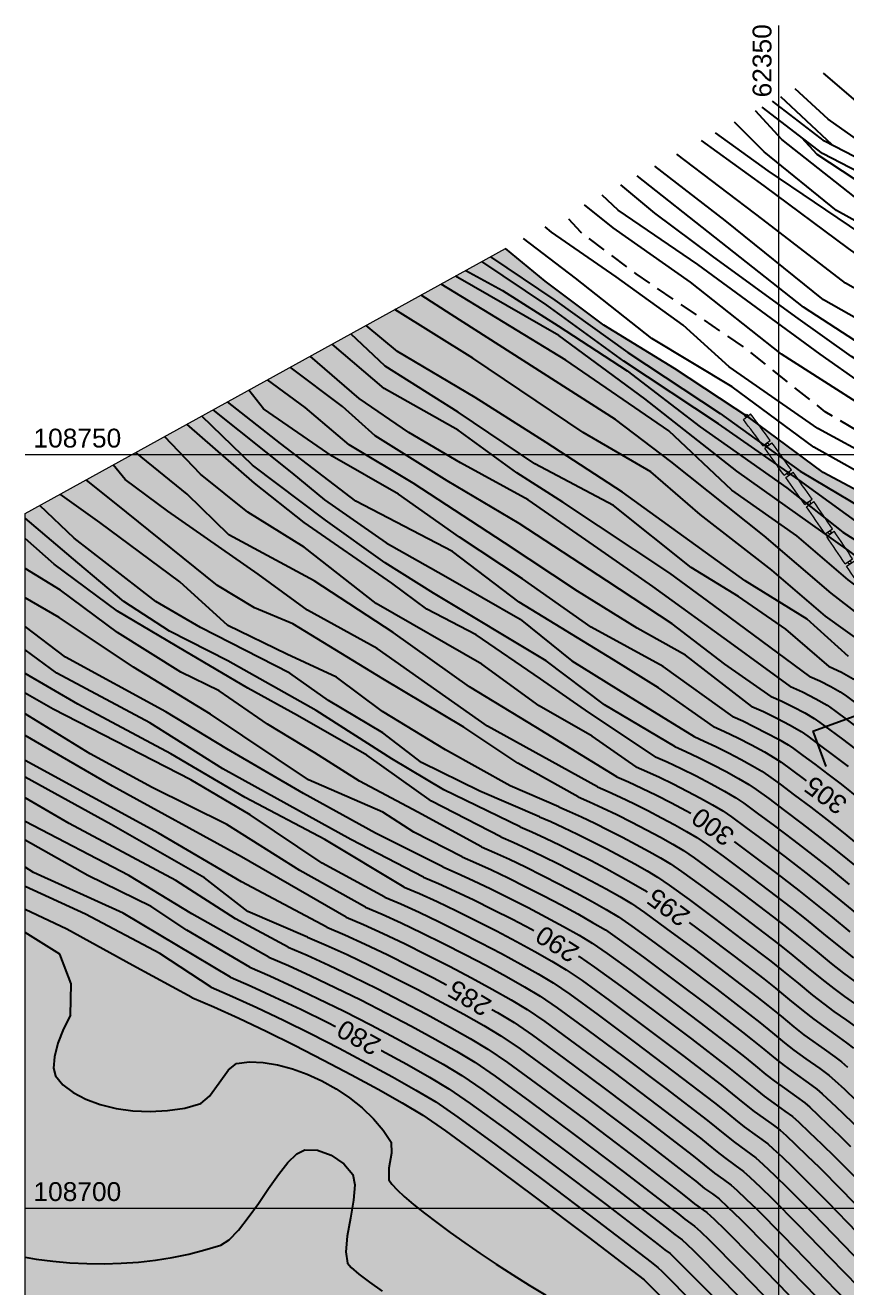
# Model space of a CAD drawing. Extents: x 61466 to 63015, y 108404 to 110397.
# Drawn here: x 62727.7 to 62782.2, y 108694.7 to 108778.5 of the extents above; entities that cross this region are included whole.
import ezdxf
from ezdxf.enums import TextEntityAlignment as Align

# ---------------------------------------------------------------- set-up
doc = ezdxf.new("R2010")
doc.units = 0
doc.header["$LTSCALE"] = 1.000015
doc.header["$MEASUREMENT"] = 0
doc.linetypes.add('TRATTEGGIATA2', pattern=[0.375, 0.25, -0.125])
for name, color, linetype in [('colore lago', 131, 'Continuous'), ('coordinate', 2, 'Continuous'), ('curve livello 1m', 2, 'Continuous'), ('curve livello 5m', 7, 'Continuous'), ('LIN025CO', 7, 'Continuous'), ('LIN07CO', 4, 'Continuous'), ('LINCOLO-ROSSO-025', 10, 'Continuous'), ('Strade', 7, 'Continuous'), ('TEXT050', 3, 'Continuous'), ('TRATTCOLO-32', 255, 'Continuous')]:
    doc.layers.add(name, color=color, linetype=linetype)
doc.layers.add('Colori bordi', color=5, linetype='Continuous', plot=False)
doc.layers.add('no_plot', color=5, linetype='Continuous', plot=False)
doc.styles.add('ARIAL', font='arial.ttf')

# ---------------------------------------------------------------- blocks, each defined once
blk = doc.blocks.new('SEZ1')
at = {"layer": 'LIN07CO'}
for q in [(-0.5, 1.5), (0, 0)]:
    blk.add_line((0, 1.5), q, dxfattribs=at)
at = {"layer": 'TEXT050', "style": 'ARIAL'}
blk.add_attdef('NOME_SEZIONE', text='', height=0.4, dxfattribs=at).set_placement((-0.25, 1.167), align=Align.MIDDLE)
blk = doc.blocks.new('barrageflott')
at = {"layer": 'TRATTCOLO-32'}
h = blk.add_hatch(color=256, dxfattribs=at)
h.paths.add_polyline_path([(-40.677, 110.423), (-41.157, 110.064, -0.002639), (-39.854, 108.3), (-39.369, 108.655, 0.002639)])
h.paths.add_polyline_path([(-39.257, 108.501), (-39.742, 108.147, -0.002639), (-38.458, 106.369), (-37.97, 106.717, 0.002639)])
h.paths.add_polyline_path([(-37.86, 106.563), (-38.348, 106.214, -0.002639), (-37.085, 104.422), (-36.593, 104.764, 0.002639)])
h.paths.add_polyline_path([(-36.484, 104.608), (-36.977, 104.266, -0.002639), (-35.735, 102.459), (-35.238, 102.796, 0.002639)])
h.paths.add_polyline_path([(-35.131, 102.639), (-35.628, 102.302, -0.002639), (-34.406, 100.48), (-33.906, 100.812, 0.002639)])
h.paths.add_polyline_path([(-33.801, 100.653), (-34.302, 100.322, -0.002639), (-33.101, 98.487), (-32.597, 98.813, 0.002639)])
h.paths.add_polyline_path([(-32.494, 98.653), (-32.998, 98.328, -0.002639), (-31.819, 96.479), (-31.311, 96.799, 0.002639)])
h.paths.add_polyline_path([(-31.21, 96.638), (-31.718, 96.318, -0.002639), (-30.56, 94.456), (-30.048, 94.77, 0.002639)])
h.paths.add_polyline_path([(-29.949, 94.608), (-30.46, 94.294, -0.002639), (-29.324, 92.419), (-28.809, 92.727, 0.002639)])
h.paths.add_polyline_path([(-28.711, 92.564), (-29.226, 92.256, -0.002639), (-28.111, 90.367), (-27.593, 90.67, 0.002639)])
h.paths.add_polyline_path([(-27.497, 90.505), (-28.016, 90.203, -0.002639), (-26.922, 88.302), (-26.401, 88.599, 0.002639)])
h.paths.add_polyline_path([(-26.307, 88.433), (-26.829, 88.137, -0.002639), (-25.757, 86.224), (-25.232, 86.514, 0.002639)])
h.paths.add_polyline_path([(-25.14, 86.348), (-25.665, 86.058, -0.002639), (-24.616, 84.132), (-24.088, 84.416, 0.002639)])
h.paths.add_polyline_path([(-23.998, 84.249), (-24.526, 83.965, -0.002639), (-23.499, 82.027), (-22.967, 82.306, 0.002639)])
h.paths.add_polyline_path([(-22.879, 82.137), (-23.411, 81.859, -0.002639), (-22.406, 79.91), (-21.871, 80.182, 0.002639)])
h.paths.add_polyline_path([(-21.785, 80.013), (-22.32, 79.741, -0.002639), (-21.337, 77.78), (-20.799, 78.046, 0.002639)])
h.paths.add_polyline_path([(-20.715, 77.876), (-21.253, 77.61, -0.002639), (-20.293, 75.639), (-19.752, 75.898, 0.002639)])
h.paths.add_polyline_path([(-19.67, 75.727), (-20.211, 75.468, -0.002639), (-19.274, 73.485), (-18.73, 73.738, 0.002639)])
h.paths.add_polyline_path([(-16.684, 69.21), (-17.233, 68.969, -0.002639), (-16.365, 66.956), (-15.812, 67.19, 0.002639)])
h.paths.add_polyline_path([(-17.654, 71.394), (-18.201, 71.147, -0.002639), (-17.309, 69.143), (-16.76, 69.384, 0.002639)])
h.paths.add_polyline_path([(-18.65, 73.566), (-19.194, 73.313, -0.002639), (-18.279, 71.32), (-17.732, 71.567, 0.002639)])
h = blk.add_hatch(color=256, dxfattribs=at)
h.paths.add_polyline_path([(-4.689, 33.162, 0.002639), (-5.201, 35.3), (-5.784, 35.158, -0.002639), (-5.273, 33.025)])
h.paths.add_polyline_path([(-5.247, 35.485, 0.002639), (-5.784, 37.618), (-6.365, 37.468, -0.002639), (-5.829, 35.342)])
h.paths.add_polyline_path([(-5.831, 37.802, 0.002639), (-6.393, 39.929), (-6.972, 39.773, -0.002639), (-6.412, 37.652)])
h.paths.add_polyline_path([(-6.442, 40.112, 0.002639), (-7.028, 42.232), (-7.606, 42.07, -0.002639), (-7.022, 39.956)])
h.paths.add_polyline_path([(-7.08, 42.415, 0.002639), (-7.69, 44.529), (-8.266, 44.359, -0.002639), (-7.657, 42.252)])
h.paths.add_polyline_path([(-7.744, 44.711, 0.002639), (-8.378, 46.817), (-8.952, 46.641, -0.002639), (-8.319, 44.541)])
h.paths.add_polyline_path([(-8.434, 46.999, 0.002639), (-9.092, 49.097), (-9.664, 48.915, -0.002639), (-9.007, 46.822)])
h.paths.add_polyline_path([(-9.15, 49.279, 0.002639), (-9.833, 51.37), (-10.402, 51.18, -0.002639), (-9.722, 49.095)])
h.paths.add_polyline_path([(-9.893, 51.55, 0.002639), (-10.599, 53.633), (-11.166, 53.437, -0.002639), (-10.462, 51.36)])
h.paths.add_polyline_path([(-10.661, 53.813, 0.002639), (-11.392, 55.887), (-11.956, 55.685, -0.002639), (-11.228, 53.616)])
h.paths.add_polyline_path([(-11.456, 56.066, 0.002639), (-12.21, 58.133), (-12.772, 57.924, -0.002639), (-12.02, 55.864)])
h.paths.add_polyline_path([(-12.276, 58.311, 0.002639), (-13.053, 60.368), (-13.614, 60.153, -0.002639), (-12.838, 58.102)])
h.paths.add_polyline_path([(-13.122, 60.546, 0.002639), (-13.923, 62.594), (-14.481, 62.373, -0.002639), (-13.682, 60.33)])
h.paths.add_polyline_path([(-13.993, 62.771, 0.002639), (-14.818, 64.81), (-15.373, 64.582, -0.002639), (-14.551, 62.549)])
h.paths.add_polyline_path([(-14.89, 64.986, 0.002639), (-15.738, 67.015), (-16.29, 66.781, -0.002639), (-15.445, 64.758)])
h = blk.add_hatch(color=256, dxfattribs=at)
h.paths.add_polyline_path([(-1.192, 14.374, 0.002639), (-1.506, 16.55), (-2.1, 16.462, -0.002639), (-1.786, 14.291)])
h.paths.add_polyline_path([(-1.534, 16.739, 0.002639), (-1.874, 18.912), (-2.466, 18.816, -0.002639), (-2.128, 16.649)])
h.paths.add_polyline_path([(-1.904, 19.099, 0.002639), (-2.268, 21.269), (-2.86, 21.166, -0.002639), (-2.496, 19.003)])
h.paths.add_polyline_path([(-2.301, 21.456, 0.002639), (-2.69, 23.621), (-3.28, 23.511, -0.002639), (-2.892, 21.353)])
h.paths.add_polyline_path([(-2.725, 23.808, 0.002639), (-3.139, 25.968), (-3.727, 25.852, -0.002639), (-3.315, 23.698)])
h.paths.add_polyline_path([(-3.176, 26.154, 0.002639), (-3.614, 28.31), (-4.202, 28.187, -0.002639), (-3.764, 26.038)])
h.paths.add_polyline_path([(-3.653, 28.496, 0.002639), (-4.117, 30.646), (-4.702, 30.516, -0.002639), (-4.24, 28.373)])
h.paths.add_polyline_path([(-4.158, 30.832, 0.002639), (-4.646, 32.976), (-5.23, 32.84, -0.002639), (-4.743, 30.702)])
h = blk.add_hatch(color=256, dxfattribs=at)
h.paths.add_polyline_path([(0.293, 0.116, 0.002639), (0.129, 2.309), (-0.469, 2.261, -0.002639), (-0.306, 0.074)])
h.paths.add_polyline_path([(0.114, 2.498, 0.002639), (-0.076, 4.69), (-0.673, 4.635, -0.002639), (-0.485, 2.45)])
h.paths.add_polyline_path([(-0.093, 4.879, 0.002639), (-0.307, 7.068), (-0.904, 7.007, -0.002639), (-0.69, 4.824)])
h.paths.add_polyline_path([(-0.327, 7.257, 0.002639), (-0.566, 9.444), (-1.162, 9.375, -0.002639), (-0.924, 7.195)])
h.paths.add_polyline_path([(-0.588, 9.633, 0.002639), (-0.852, 11.816), (-1.448, 11.741, -0.002639), (-1.184, 9.564)])
h.paths.add_polyline_path([(-0.876, 12.005, 0.002639), (-1.166, 14.185), (-1.76, 14.103, -0.002639), (-1.471, 11.929)])
at = {"layer": 'LINCOLO-ROSSO-025', "lineweight": 0}
for p, q in [((-41.157, 110.064), (-40.677, 110.423)), ((-39.854, 108.3), (-39.369, 108.655)), ((-39.742, 108.147), (-39.257, 108.501)), ((-38.458, 106.369), (-37.97, 106.717)), ((-38.348, 106.214), (-37.86, 106.563)), ((-37.085, 104.422), (-36.593, 104.764)), ((-36.977, 104.266), (-36.484, 104.608)), ((-35.735, 102.459), (-35.238, 102.796)), ((-35.628, 102.302), (-35.131, 102.639)), ((-34.406, 100.48), (-33.906, 100.812)), ((-34.302, 100.322), (-33.801, 100.653)), ((-33.101, 98.487), (-32.597, 98.813)), ((-32.998, 98.328), (-32.494, 98.653)), ((-31.819, 96.479), (-31.311, 96.799)), ((-31.718, 96.318), (-31.21, 96.638)), ((-30.56, 94.456), (-30.048, 94.77)), ((-30.46, 94.294), (-29.949, 94.608)), ((-29.324, 92.419), (-28.809, 92.727)), ((-29.226, 92.256), (-28.711, 92.564)), ((-28.111, 90.367), (-27.593, 90.67)), ((-28.016, 90.203), (-27.497, 90.505)), ((-26.922, 88.302), (-26.401, 88.599)), ((-26.829, 88.137), (-26.307, 88.433)), ((-25.757, 86.224), (-25.232, 86.514)), ((-25.665, 86.058), (-25.14, 86.348)), ((-24.616, 84.132), (-24.088, 84.416)), ((-24.526, 83.965), (-23.998, 84.249)), ((-23.499, 82.027), (-22.967, 82.306)), ((-23.411, 81.859), (-22.879, 82.137)), ((-22.406, 79.91), (-21.871, 80.182)), ((-22.32, 79.741), (-21.785, 80.013)), ((-21.337, 77.78), (-20.799, 78.046)), ((-21.253, 77.61), (-20.715, 77.876)), ((-20.293, 75.639), (-19.752, 75.898)), ((-20.211, 75.468), (-19.67, 75.727)), ((-19.274, 73.485), (-18.73, 73.738)), ((-19.194, 73.313), (-18.65, 73.566)), ((-18.279, 71.32), (-17.732, 71.567)), ((-18.201, 71.147), (-17.654, 71.394)), ((-17.309, 69.143), (-16.76, 69.384)), ((-17.233, 68.969), (-16.684, 69.21)), ((-16.365, 66.956), (-15.812, 67.19)), ((-16.29, 66.781), (-15.738, 67.015)), ((-15.445, 64.758), (-14.89, 64.986)), ((-15.373, 64.582), (-14.818, 64.81)), ((-14.551, 62.549), (-13.993, 62.771)), ((-14.481, 62.373), (-13.923, 62.594)), ((-13.682, 60.33), (-13.122, 60.546)), ((-13.614, 60.153), (-13.053, 60.368)), ((-12.838, 58.102), (-12.276, 58.311)), ((-12.772, 57.924), (-12.21, 58.133)), ((-12.02, 55.864), (-11.456, 56.066)), ((-11.956, 55.685), (-11.392, 55.887)), ((-11.228, 53.616), (-10.661, 53.813)), ((-11.166, 53.437), (-10.599, 53.633)), ((-10.462, 51.36), (-9.893, 51.55)), ((-10.402, 51.18), (-9.833, 51.37)), ((-9.722, 49.095), (-9.15, 49.279)), ((-9.664, 48.915), (-9.092, 49.097)), ((-9.007, 46.822), (-8.434, 46.999)), ((-8.952, 46.641), (-8.378, 46.817)), ((-8.319, 44.541), (-7.744, 44.711)), ((-8.266, 44.359), (-7.69, 44.529)), ((-7.657, 42.252), (-7.08, 42.415)), ((-7.606, 42.07), (-7.028, 42.232)), ((-7.022, 39.956), (-6.442, 40.112)), ((-6.972, 39.773), (-6.393, 39.929)), ((-6.412, 37.652), (-5.831, 37.802)), ((-6.365, 37.468), (-5.784, 37.618)), ((-5.829, 35.342), (-5.247, 35.485)), ((-5.784, 35.158), (-5.201, 35.3)), ((-5.273, 33.025), (-4.689, 33.162)), ((-5.23, 32.84), (-4.646, 32.976)), ((-4.743, 30.702), (-4.158, 30.832)), ((-4.702, 30.516), (-4.117, 30.646)), ((-4.24, 28.373), (-3.653, 28.496)), ((-4.202, 28.187), (-3.614, 28.31)), ((-3.764, 26.038), (-3.176, 26.154)), ((-3.727, 25.852), (-3.139, 25.968)), ((-3.315, 23.698), (-2.725, 23.808)), ((-3.28, 23.511), (-2.69, 23.621)), ((-2.892, 21.353), (-2.301, 21.456)), ((-2.86, 21.166), (-2.268, 21.269)), ((-2.496, 19.003), (-1.904, 19.099)), ((-2.466, 18.816), (-1.874, 18.912)), ((-2.128, 16.649), (-1.534, 16.739)), ((-2.1, 16.462), (-1.506, 16.55)), ((-1.786, 14.291), (-1.192, 14.374)), ((-1.76, 14.103), (-1.166, 14.185)), ((-1.471, 11.929), (-0.876, 12.005)), ((-1.448, 11.741), (-0.852, 11.816)), ((-1.184, 9.564), (-0.588, 9.633)), ((-1.162, 9.375), (-0.566, 9.444)), ((-0.924, 7.195), (-0.327, 7.257)), ((-0.904, 7.007), (-0.307, 7.068)), ((-0.69, 4.824), (-0.093, 4.879)), ((-0.673, 4.635), (-0.076, 4.69)), ((-0.485, 2.45), (0.114, 2.498)), ((-0.469, 2.261), (0.129, 2.309)), ((-0.306, 0.074), (0.293, 0.116))]:
    blk.add_line(p, q, dxfattribs=at)
for centre in [(-40.974, 110.32), (-39.555, 108.401), (-38.159, 106.466), (-36.785, 104.515), (-35.433, 102.549), (-34.104, 100.567), (-32.798, 98.57), (-31.514, 96.558), (-30.254, 94.532), (-29.018, 92.491), (-27.804, 90.436), (-26.615, 88.368), (-25.449, 86.286), (-24.307, 84.191), (-23.189, 82.082), (-22.095, 79.962), (-21.026, 77.828), (-19.982, 75.683), (-18.962, 73.526), (-17.967, 71.357), (-16.996, 69.177), (-16.051, 66.986), (-15.131, 64.784), (-14.237, 62.572), (-13.368, 60.349), (-12.524, 58.117), (-11.706, 55.876), (-10.914, 53.625), (-10.147, 51.365), (-9.407, 49.097), (-8.693, 46.82), (-8.005, 44.535), (-7.343, 42.242), (-6.707, 39.942), (-6.098, 37.635), (-5.515, 35.321), (-4.959, 33.001), (-4.43, 30.674), (-3.927, 28.341), (-3.451, 26.003), (-3.002, 23.659), (-2.58, 21.311), (-2.185, 18.958), (-1.817, 16.6), (-1.476, 14.238), (-1.162, 11.873), (-0.875, 9.504), (-0.615, 7.132), (-0.383, 4.757), (-0.178, 2.38), (0, 0)]:
    blk.add_circle(centre, 0.095, dxfattribs=at)
for radius, start, end in [(207.744, 36.17394, 36.77881), (208.344, 36.17394, 36.77881), (207.744, 35.51677, 36.12164), (208.344, 35.51677, 36.12164), (208.344, 34.85959, 35.46446), (207.744, 34.85959, 35.46446), (207.744, 34.20242, 34.80729), (208.344, 34.20242, 34.80729), (207.744, 33.54525, 34.15012), (208.344, 33.54525, 34.15012), (208.344, 32.88807, 33.49294), (207.744, 32.88807, 33.49294), (207.744, 32.2309, 32.83577), (208.344, 32.2309, 32.83577), (208.344, 31.57373, 32.1786), (207.744, 31.57373, 32.1786), (207.744, 30.91655, 31.52142), (208.344, 30.91655, 31.52142), (207.744, 30.25938, 30.86425), (208.344, 30.25938, 30.86425), (208.344, 29.60221, 30.20708), (207.744, 29.60221, 30.20708), (207.744, 28.94503, 29.54991), (208.344, 28.94503, 29.54991), (208.344, 28.28786, 28.89273), (207.744, 28.28786, 28.89273), (207.744, 27.63069, 28.23556), (208.344, 27.63069, 28.23556), (208.344, 26.97352, 27.57839), (207.744, 26.97352, 27.57839), (207.744, 26.31634, 26.92121), (208.344, 26.31634, 26.92121), (207.744, 25.65917, 26.26404), (208.344, 25.65917, 26.26404), (207.744, 25.002, 25.60687), (208.344, 25.002, 25.60687), (207.744, 24.34482, 24.94969), (208.344, 24.34482, 24.94969), (208.344, 23.68765, 24.29252), (207.744, 23.68765, 24.29252), (207.744, 23.03048, 23.63535), (208.344, 23.03048, 23.63535), (207.744, 22.3733, 22.97817), (208.344, 22.3733, 22.97817), (207.744, 21.71613, 22.321), (208.344, 21.71613, 22.321), (207.744, 21.05896, 21.66383), (208.344, 21.05896, 21.66383), (208.344, 20.40178, 21.00665), (207.744, 20.40178, 21.00665), (207.744, 19.74461, 20.34948), (208.344, 19.74461, 20.34948), (207.744, 19.08744, 19.69231), (208.344, 19.08744, 19.69231), (208.344, 18.43027, 19.03514), (207.744, 18.43027, 19.03514), (207.744, 17.77309, 18.37796), (208.344, 17.77309, 18.37796), (207.744, 17.11592, 17.72079), (208.344, 17.11592, 17.72079), (207.744, 16.45875, 17.06362), (208.344, 16.45875, 17.06362), (208.344, 15.80157, 16.40644), (207.744, 15.80157, 16.40644), (207.744, 15.1444, 15.74927), (208.344, 15.1444, 15.74927), (207.744, 14.48723, 15.0921), (208.344, 14.48723, 15.0921), (207.744, 13.83005, 14.43492), (208.344, 13.83005, 14.43492), (208.344, 13.17288, 13.77775), (207.744, 13.17288, 13.77775), (207.744, 12.51571, 13.12058), (208.344, 12.51571, 13.12058), (207.744, 11.85853, 12.4634), (208.344, 11.85853, 12.4634), (207.744, 11.20136, 11.80623), (208.344, 11.20136, 11.80623), (207.744, 10.54419, 11.14906), (208.344, 10.54419, 11.14906), (207.744, 9.88701, 10.49189), (208.344, 9.88701, 10.49189), (207.744, 9.22984, 9.83471), (208.344, 9.22984, 9.83471), (207.744, 8.57267, 9.17754), (208.344, 8.57267, 9.17754), (207.744, 7.9155, 8.52037), (208.344, 7.9155, 8.52037), (207.744, 7.25832, 7.86319), (208.344, 7.25832, 7.86319), (207.744, 6.60115, 7.20602), (208.344, 6.60115, 7.20602), (207.744, 5.94398, 6.54885), (208.344, 5.94398, 6.54885), (207.744, 5.2868, 5.89167), (208.344, 5.2868, 5.89167), (207.744, 4.62963, 5.2345), (208.344, 4.62963, 5.2345), (207.744, 3.97246, 4.57733), (208.344, 3.97246, 4.57733)]:
    blk.add_arc((-207.55, -14.318), radius, start, end, dxfattribs=at)

msp = doc.modelspace()

# ---------------------------------------------------------------- hatches: boundary and pattern name
at = {"layer": 'colore lago', "linetype": 'Continuous', "lineweight": 0}
msp.add_hatch(color=256, dxfattribs=at).paths.add_polyline_path([(62823.098, 108712.426), (62823.692, 108711.854), (62824.211, 108710.804), (62823.37, 108710.571), (62827.768, 108704.942), (62841.061, 108708.628), (62841.764, 108707.729), (62836.243, 108697.972), (62840.642, 108692.343), (62841.442, 108693.757), (62841.442, 108692.195), (62842.487, 108690.222), (62842.982, 108689.288), (62843.392, 108688.514), (62843.655, 108688.018), (62843.975, 108687.414), (62844.757, 108686.877), (62845.652, 108686.309), (62846.428, 108685.857), (62846.943, 108685.61), (62847.646, 108685.523), (62848.413, 108685.436), (62848.935, 108685.254), (62849.708, 108684.935), (62850.5, 108684.575), (62850.969, 108684.318), (62851.947, 108683.305), (62853.322, 108681.875), (62854.115, 108681.066), (62854.823, 108680.351), (62855.34, 108679.833), (62855.561, 108679.62), (62856.098, 108679.384), (62856.706, 108678.92), (62857.535, 108678.212), (62858.15, 108677.629), (62858.509, 108677.243), (62858.884, 108676.364), (62859.223, 108675.296), (62859.579, 108674.527), (62860.022, 108674.247), (62860.524, 108673.942), (62861.121, 108673.231), (62861.763, 108672.326), (62862.367, 108671.601), (62862.863, 108671.28), (62863.351, 108671.01), (62863.81, 108670.755), (62864.373, 108670.388), (62865.159, 108669.855), (62866.024, 108669.253), (62866.828, 108668.678), (62867.744, 108667.996), (62868.796, 108667.19), (62869.668, 108666.501), (62870.574, 108665.758), (62871.455, 108665.021), (62872.228, 108664.359), (62872.81, 108663.844), (62873.119, 108663.547), (62873.68, 108662.665), (62874.168, 108661.941), (62874.819, 108661.7), (62876.542, 108661.081), (62874.849, 108652.749), (62874.609, 108651.566), (62869.261, 108652.495), (62863.756, 108653.04), (62858.193, 108653.236), (62852.65, 108653.069), (62847.099, 108652.547), (62841.619, 108651.637), (62836.195, 108650.359), (62830.876, 108648.764), (62825.687, 108646.797), (62820.621, 108644.487), (62815.733, 108641.873), (62811.013, 108638.914), (62806.809, 108635.919), (62802.653, 108632.528), (62798.578, 108628.752), (62795.53, 108625.55), (62792.243, 108621.72), (62789.658, 108618.302), (62786.55, 108613.699), (62783.753, 108608.883), (62781.281, 108603.924), (62779.157, 108598.79), (62777.364, 108593.52), (62775.923, 108588.148), (62774.828, 108582.699), (62774.099, 108577.206), (62773.742, 108571.827), (62773.733, 108566.27), (62774.08, 108560.708), (62774.822, 108555.214), (62775.907, 108549.757), (62776.774, 108546.543), (62775.534, 108543.897), (62771.471, 108542.34), (62770.737, 108542.931), (62769.881, 108543.399), (62769.16, 108543.605), (62768.397, 108543.397), (62767.454, 108542.895), (62766.48, 108542.367), (62765.625, 108542.081), (62765.129, 108542.167), (62764.204, 108542.374), (62761.92, 108542.969), (62758.989, 108543.785), (62755.805, 108544.685), (62752.764, 108545.533), (62750.259, 108546.195), (62749.515, 108546.361), (62748.651, 108546.545), (62748.14, 108546.666), (62747.525, 108546.963), (62746.769, 108547.335), (62745.628, 108547.824), (62744.247, 108548.386), (62742.732, 108548.989), (62741.189, 108549.599), (62739.721, 108550.183), (62738.435, 108550.711), (62737.436, 108551.147), (62736.779, 108551.475), (62735.74, 108552.131), (62732.8, 108553.829), (62729.641, 108555.846), (62727.666, 108557.145), (62727.666, 108746.101), (62759.548, 108763.679), (62762.174, 108761.512), (62766.058, 108758.6), (62770.75, 108755.721), (62775.77, 108752.427), (62780.625, 108748.821), (62784.649, 108746.672), (62791.078, 108741.712), (62792.191, 108741.192), (62793.304, 108740.673), (62792.406, 108740.344), (62791.026, 108739.839), (62795.864, 108734.582), (62808.817, 108739.327), (62809.589, 108738.487), (62804.873, 108728.317), (62809.71, 108723.06), (62811.198, 108726.268), (62812.277, 108725.772), (62812.557, 108725.5), (62813.179, 108725.007), (62813.957, 108724.44), (62814.819, 108723.834), (62815.694, 108723.224), (62816.511, 108722.646), (62817.199, 108722.136), (62817.686, 108721.728), (62818.127, 108721.189), (62818.712, 108720.467), (62819.259, 108719.84), (62819.895, 108719.121), (62820.227, 108718.731), (62820.528, 108718.087), (62820.826, 108717.245), (62821.425, 108715.335), (62821.73, 108714.455), (62822.044, 108713.747)])

# ---------------------------------------------------------------- linework, layer by layer
at = {"layer": 'Colori bordi', "linetype": 'Continuous', "lineweight": 0, "flags": 128}
msp.add_lwpolyline([(62727.666, 108557.145), (62727.666, 108746.101), (62759.548, 108763.679), (62762.174, 108761.512), (62766.058, 108758.6), (62770.75, 108755.721), (62775.77, 108752.427), (62780.625, 108748.821), (62784.649, 108746.672)], dxfattribs=at)
at = {"layer": 'coordinate', "linetype": 'Continuous', "lineweight": 0}
for p, q in [((62777.666, 108778.484), (62777.666, 108403.974)), ((62727.666, 108750), (62794.654, 108750)), ((62727.666, 108700), (62848.848, 108700))]:
    msp.add_line(p, q, dxfattribs=at)
at = {"layer": 'curve livello 1m', "color": 152, "linetype": 'TRATTEGGIATA2', "ltscale": 5, "flags": 128}
msp.add_lwpolyline([(62796.076, 108741.688), (62795.457, 108743.378), (62795.214, 108743.584), (62794.525, 108744.18), (62793.946, 108744.694), (62791.655, 108746.325), (62787.146, 108749.099), (62780.764, 108752.844), (62775.353, 108757.143), (62768.209, 108761.998), (62764.532, 108764.772), (62763.535, 108765.877)], dxfattribs=at)
at = {"layer": 'curve livello 5m', "color": 2, "flags": 128}
for points in [[(62781.221, 108770.548), (62777.819, 108773.753)], [(62792.714, 108756.341), (62788.477, 108759.327), (62782.319, 108763.673), (62776.706, 108767.837), (62772.553, 108770.85)], [(62792.714, 108748.243), (62791.169, 108749.029), (62785.967, 108752.774), (62780.417, 108756.658), (62772.301, 108762.622), (62767.029, 108766.228), (62765.965, 108767.217)], [(62788.219, 108743.926), (62788.219, 108743.926), (62784.649, 108746.672), (62780.625, 108748.821), (62775.77, 108752.428), (62770.75, 108755.721), (62766.058, 108758.6), (62762.174, 108761.512), (62759.548, 108763.679)], [(62785.045, 108739.632), (62782.295, 108741.698), (62778.873, 108744.612), (62774.564, 108747.653), (62770.382, 108751.581), (62763.538, 108756.269), (62755.264, 108761.318)], [(62779.749, 108735.281), (62773.36, 108739.979), (62770.448, 108742.144), (62763.353, 108746.847), (62760.291, 108748.788), (62756.408, 108751.625), (62751.479, 108754.388), (62748.045, 108757.337)], [(62773.338, 108731.954), (62769.701, 108734.528), (62766.714, 108736.395), (62760.441, 108740.202), (62756.035, 108743.562), (62749.612, 108746.922), (62744.609, 108750.73), (62741.097, 108753.507)], [(62766.926, 108728.627), (62761.561, 108731.915), (62757.155, 108734.603), (62752.077, 108738.187), (62746.849, 108741.621), (62741.173, 108744.682), (62738.41, 108747.37), (62734.998, 108750.144)], [(62760.515, 108725.3), (62755.445, 108727.752), (62751.987, 108729.81), (62746.965, 108733.02), (62741.119, 108736.313), (62737.25, 108738.288), (62734.203, 108740.263), (62731.157, 108742.815), (62727.666, 108745.79)], [(62754.103, 108721.973), (62749.27, 108724.46), (62740.79, 108729.152), (62735.932, 108732.197), (62729.758, 108735.49), (62727.666, 108737.047)], [(62779.749, 108735.281), (62780.396, 108734.986), (62781.14, 108734.607), (62781.758, 108734.256), (62781.758, 108734.256), (62782.169, 108733.966), (62782.882, 108733.435), (62783.684, 108732.824), (62785.134, 108731.67), (62785.275, 108731.555)], [(62773.338, 108731.954), (62774.078, 108731.628), (62774.956, 108731.206), (62775.872, 108730.739), (62776.729, 108730.276), (62777.428, 108729.868), (62777.831, 108729.59), (62778.519, 108729.09), (62779.398, 108728.436), (62779.507, 108728.354)], [(62747.692, 108718.646), (62742.025, 108721.662), (62736.509, 108724.872), (62727.666, 108729.713)], [(62766.926, 108728.627), (62767.697, 108728.294), (62768.595, 108727.876), (62769.566, 108727.401), (62770.555, 108726.896), (62771.51, 108726.389), (62771.847, 108726.201)], [(62760.515, 108725.3), (62761.299, 108724.964), (62762.196, 108724.556), (62763.172, 108724.09), (62764.192, 108723.586), (62765.222, 108723.061), (62766.228, 108722.531), (62767.178, 108722.015), (62768.035, 108721.529), (62768.768, 108721.09), (62768.942, 108720.97)], [(62774.71, 108724.331), (62774.745, 108724.305), (62776.07, 108723.319), (62777.541, 108722.208), (62779.015, 108721.078), (62779.015, 108721.078), (62780.016, 108720.282), (62781.226, 108719.298), (62782.402, 108718.342)], [(62741.28, 108715.319), (62734.175, 108719.583), (62728.225, 108722.264), (62727.666, 108722.632)], [(62754.103, 108721.973), (62755.086, 108721.553), (62756.209, 108721.041), (62757.431, 108720.458), (62758.707, 108719.827), (62759.997, 108719.169), (62761.258, 108718.506), (62761.424, 108718.416)], [(62747.692, 108718.646), (62748.872, 108718.141), (62750.222, 108717.526), (62751.689, 108716.826), (62753.223, 108716.068), (62754.773, 108715.278), (62755.633, 108714.825)], [(62771.725, 108718.96), (62772.743, 108718.202), (62774.709, 108716.717), (62776.68, 108715.206), (62776.68, 108715.206), (62777.457, 108714.588), (62778.395, 108713.824), (62779.308, 108713.083), (62780.007, 108712.53), (62780.007, 108712.53), (62780.643, 108712.065), (62781.438, 108711.503), (62782.178, 108710.978), (62782.65, 108710.625)], [(62764.395, 108716.727), (62764.437, 108716.702), (62764.437, 108716.702), (62765.457, 108716.001), (62767.196, 108714.736), (62769.415, 108713.085), (62771.878, 108711.225), (62774.346, 108709.333), (62774.346, 108709.333), (62774.898, 108708.894), (62775.565, 108708.351), (62776.213, 108707.824), (62776.71, 108707.431), (62776.71, 108707.431), (62777.346, 108706.97), (62778.092, 108706.443), (62778.589, 108706.077), (62778.589, 108706.077), (62779.006, 108705.703), (62779.703, 108705.05), (62780.547, 108704.242), (62781.407, 108703.406), (62781.407, 108703.406), (62782.879, 108701.918)], [(62741.28, 108715.319), (62742.659, 108714.73), (62744.235, 108714.011), (62745.948, 108713.194), (62747.739, 108712.309), (62748.254, 108712.047)], [(62758.643, 108713.178), (62759.006, 108712.973), (62760.107, 108712.313), (62760.107, 108712.313), (62761.333, 108711.471), (62763.421, 108709.952), (62766.088, 108707.969), (62769.046, 108705.734), (62772.011, 108703.46), (62772.734, 108702.878), (62773.414, 108702.332), (62773.414, 108702.332), (62774.017, 108701.899), (62774.528, 108701.529), (62774.528, 108701.529), (62774.898, 108701.193), (62775.517, 108700.606), (62776.199, 108699.945), (62776.199, 108699.945), (62777.968, 108698.157), (62780.157, 108695.902), (62782.13, 108693.876), (62783.247, 108692.775)], [(62751.287, 108710.472), (62751.317, 108710.456), (62752.984, 108709.548), (62754.491, 108708.695), (62755.777, 108707.925), (62755.777, 108707.925), (62757.208, 108706.941), (62759.647, 108705.167), (62762.76, 108702.852), (62766.215, 108700.242), (62769.676, 108697.587), (62769.676, 108697.587), (62770.117, 108697.233), (62770.467, 108696.981), (62770.991, 108696.484), (62773.056, 108694.397), (62775.613, 108691.764), (62777.916, 108689.398), (62779.22, 108688.112), (62779.22, 108688.112), (62779.553, 108687.877), (62782.963, 108685.411)]]:
    msp.add_lwpolyline(points, dxfattribs=at)
at = {"layer": 'no_plot', "flags": 128}
for points in [[(62798.444, 108761.636), (62796.738, 108762.904), (62793.964, 108764.777), (62791.258, 108766.857), (62787.929, 108769.631), (62784.044, 108772.405), (62780.65, 108775.313)], [(62790.003, 108766.004), (62787.209, 108767.837), (62780.961, 108772.272), (62778.767, 108774.275)], [(62799.611, 108755.414), (62795.087, 108759.146), (62791.012, 108761.591), (62783.859, 108766.207), (62777.883, 108770.915), (62776.136, 108772.825)], [(62799.295, 108754.312), (62794.634, 108757.789), (62792.37, 108759.599), (62787.39, 108762.948), (62781.505, 108766.207), (62776.706, 108770.1), (62774.746, 108772.059)], [(62793.078, 108757.649), (62789.654, 108760.323), (62786.304, 108761.862), (62783.134, 108764.668), (62776.977, 108768.832), (62773.473, 108771.357)], [(62799.927, 108756.517), (62796.173, 108759.327), (62791.555, 108762.134), (62787.752, 108764.668), (62784.493, 108767.113), (62780.237, 108769.919), (62779.213, 108771.027)], [(62792.714, 108754.621), (62788.83, 108757.564), (62782.102, 108761.378), (62776.622, 108765.609), (62770.911, 108769.944)], [(62792.714, 108752.613), (62791.189, 108753.403), (62787.027, 108756.663), (62780.645, 108760.269), (62774.124, 108765.539), (62769.461, 108769.144)], [(62792.714, 108750.285), (62789.227, 108752.081), (62782.498, 108756.519), (62778.822, 108759.154), (62773.272, 108763.177), (62769.457, 108766.02), (62767.197, 108767.896)], [(62792.714, 108751.357), (62789.94, 108752.918), (62784.876, 108756.177), (62779.327, 108759.783), (62773.431, 108764.43), (62768.29, 108768.499)], [(62792.714, 108747.059), (62791.1, 108748.128), (62786.244, 108751.318), (62777.851, 108756.658), (62771.816, 108761.443), (62766.683, 108765.049), (62764.796, 108766.573)], [(62788.752, 108744.94), (62784.579, 108747.92), (62780.001, 108750.486), (62774.59, 108754.508), (62769.249, 108757.698), (62764.185, 108761.72), (62760.743, 108764.338)], [(62793.456, 108743.468), (62789.851, 108745.562), (62784.094, 108749.654), (62780.279, 108751.734), (62774.382, 108755.826), (62771.33, 108758.6), (62766.891, 108761.79), (62762.59, 108764.772), (62762.166, 108765.123)], [(62787.443, 108742.27), (62784.17, 108744.594), (62779.005, 108748.321), (62773.679, 108752.048), (62767.395, 108756.2), (62762.283, 108759.927), (62757.975, 108762.812)], [(62758.554, 108763.131), (62762.815, 108760.247), (62767.661, 108756.786), (62773.786, 108752.74), (62779.111, 108748.906), (62784.117, 108745.925), (62787.921, 108743.214)], [(62786.54, 108740.451), (62782.307, 108743.636), (62774.904, 108748.906), (62768.78, 108753.698), (62763.075, 108757.906), (62756.224, 108761.847)], [(62756.91, 108762.225), (62759.354, 108760.886), (62763.028, 108758.543), (62767.608, 108755.562), (62772.454, 108751.835), (62778.206, 108747.788), (62781.934, 108744.86), (62786.301, 108742.092), (62787.078, 108741.472)], [(62784.878, 108737.942), (62781.155, 108740.811), (62776.719, 108744.612), (62770.509, 108749.553), (62766.833, 108752.341), (62755.934, 108759.31), (62753.947, 108760.591)], [(62783.596, 108737.277), (62780.774, 108739.29), (62777.226, 108742.331), (62772.464, 108746.026), (62769.178, 108748.863), (62764.697, 108751.476), (62757.379, 108756.404), (62752.187, 108759.621)], [(62782.313, 108736.612), (62779.559, 108739.083), (62775.451, 108741.621), (62767.311, 108747.519), (62762.233, 108750.804), (62757.528, 108753.791), (62752.375, 108756.852), (62750.295, 108758.578)], [(62781.031, 108735.946), (62778.14, 108738.411), (62775.003, 108740.576), (62771.867, 108742.517), (62766.714, 108746.623), (62761.486, 108749.386), (62756.408, 108752.82), (62751.554, 108755.881), (62749.276, 108758.016)], [(62778.467, 108734.615), (62774.704, 108737.365), (62769.328, 108741.248), (62765.668, 108743.786), (62761.038, 108746.997), (62756.557, 108749.46), (62753.122, 108751.476), (62749.836, 108753.716), (62746.573, 108756.525)], [(62777.184, 108733.95), (62774.107, 108736.096), (62770.597, 108738.784), (62766.266, 108741.621), (62760.441, 108745.429), (62755.661, 108748.266), (62750.882, 108751.252), (62748.716, 108753.193), (62745.257, 108755.8)], [(62774.62, 108732.619), (62770, 108735.947), (62765.22, 108738.56), (62760.665, 108741.77), (62756.483, 108744.533), (62752.45, 108747.37), (62748.044, 108749.908), (62743.488, 108753.044), (62742.516, 108754.289)], [(62775.902, 108733.285), (62771.493, 108736.693), (62768.282, 108738.485), (62764.324, 108740.949), (62759.47, 108744.159), (62753.421, 108748.116), (62749.164, 108750.655), (62746.252, 108753.119), (62743.74, 108754.964)], [(62740.126, 108752.971), (62745.355, 108748.788), (62747.521, 108746.997), (62751.629, 108744.159), (62755.437, 108741.994), (62760.515, 108739.083), (62763.951, 108736.32), (62767.685, 108734.006), (62772.055, 108731.288)], [(62769.491, 108729.958), (62765.071, 108732.886), (62761.86, 108735.126), (62757.603, 108738.037), (62754.317, 108739.755), (62752.002, 108741.472), (62746.177, 108745.503), (62742.891, 108748.116), (62738.397, 108752.018)], [(62770.773, 108730.623), (62766.116, 108733.408), (62762.233, 108736.32), (62754.765, 108740.8), (62751.554, 108742.816), (62747.596, 108745.653), (62742.742, 108749.311), (62739.376, 108752.558)], [(62768.208, 108729.292), (62765.295, 108731.318), (62761.785, 108733.334), (62757.976, 108736.096), (62750.956, 108740.128), (62746.177, 108743.861), (62742.443, 108746.175), (62739.306, 108748.714), (62736.915, 108751.201)], [(62765.644, 108727.962), (62758.35, 108731.99), (62751.031, 108737.141), (62746.401, 108739.68), (62743.115, 108742.069), (62737.141, 108746.25), (62734.303, 108748.34), (62733.499, 108749.318)], [(62764.362, 108727.296), (62760.366, 108729.526), (62756.781, 108731.915), (62751.404, 108735.126), (62745.43, 108738.784), (62742.891, 108739.829), (62740.427, 108741.322), (62734.378, 108746.175), (62731.718, 108748.335)], [(62763.079, 108726.631), (62759.863, 108728.014), (62755.554, 108730.421), (62751.371, 108732.955), (62748.329, 108735.236), (62745.034, 108736.756), (62741.105, 108738.657), (62737.937, 108741.571), (62732.614, 108745.499), (62729.982, 108747.378)], [(62761.797, 108725.965), (62757.832, 108727.67), (62753.963, 108729.563), (62751.411, 108731.539), (62747.788, 108733.679), (62745.236, 108735.49), (62739.308, 108738.535), (62736.344, 108740.263), (62730.91, 108744.461), (62728.628, 108746.632)], [(62759.232, 108724.635), (62754.622, 108727.012), (62750.34, 108730.057), (62745.73, 108732.691), (62742.437, 108734.502), (62738.238, 108736.971), (62733.792, 108739.605), (62729.593, 108742.733), (62727.666, 108744.44)], [(62757.95, 108723.969), (62753.716, 108726.271), (62749.846, 108728.329), (62746.882, 108730.222), (62743.754, 108732.115), (62740.543, 108734.337), (62737.991, 108735.572), (62733.792, 108738.206), (62730.005, 108741.004), (62727.666, 108742.439)], [(62756.668, 108723.304), (62753.469, 108724.954), (62751.411, 108726.271), (62746.471, 108728.411), (62739.967, 108732.773), (62734.862, 108735.901), (62729.922, 108739.193), (62727.666, 108740.509)], [(62755.386, 108722.638), (62750.917, 108724.872), (62746.141, 108727.506), (62741.037, 108730.469), (62737.003, 108732.938), (62730.334, 108736.56), (62727.666, 108738.586)], [(62781.031, 108735.946), (62781.84, 108735.565), (62782.624, 108735.134), (62782.624, 108735.134), (62783.213, 108734.709), (62784.151, 108733.998), (62784.151, 108733.998), (62785.646, 108732.808), (62787.453, 108731.339), (62789.21, 108729.911), (62790.556, 108728.846), (62790.556, 108728.846), (62791.319, 108728.283), (62792.279, 108727.599), (62793.313, 108726.869), (62794.3, 108726.171), (62795.118, 108725.582), (62795.647, 108725.179), (62795.647, 108725.179), (62796.478, 108724.44), (62796.583, 108724.342)], [(62752.821, 108721.308), (62747.541, 108724.46), (62742.272, 108727.259), (62737.332, 108730.139), (62731.157, 108733.432), (62727.666, 108735.482)], [(62778.467, 108734.615), (62779.247, 108734.26), (62780.146, 108733.802), (62780.892, 108733.378), (62780.892, 108733.378), (62781.388, 108733.028), (62782.249, 108732.388), (62783.217, 108731.649), (62783.217, 108731.649), (62784.622, 108730.531), (62786.321, 108729.15), (62787.972, 108727.808), (62789.238, 108726.806), (62789.238, 108726.806), (62789.955, 108726.278), (62790.856, 108725.634), (62791.828, 108724.948), (62792.756, 108724.292), (62793.525, 108723.738), (62794.022, 108723.36), (62794.022, 108723.36), (62794.803, 108722.665), (62796.084, 108721.474), (62796.583, 108721)], [(62751.539, 108720.642), (62747.376, 108722.896), (62742.601, 108726.106), (62738.649, 108728.411), (62729.511, 108733.103), (62727.666, 108734.166)], [(62777.184, 108733.95), (62777.845, 108733.655), (62778.628, 108733.27), (62779.399, 108732.863), (62780.026, 108732.501), (62780.026, 108732.501), (62780.41, 108732.234), (62781.077, 108731.744), (62781.9, 108731.126), (62782.75, 108730.475)], [(62750.256, 108719.977), (62745.894, 108722.402), (62741.037, 108725.448), (62736.097, 108727.917), (62731.981, 108730.139), (62727.666, 108732.803)], [(62774.62, 108732.619), (62775.285, 108732.327), (62776.074, 108731.948), (62776.897, 108731.528), (62777.666, 108731.112), (62778.294, 108730.745), (62778.294, 108730.745), (62778.656, 108730.496), (62779.274, 108730.046), (62780.063, 108729.46), (62780.939, 108728.798), (62781.816, 108728.125), (62781.816, 108728.125), (62783.087, 108727.114)], [(62775.902, 108733.285), (62776.66, 108732.947), (62777.557, 108732.505), (62778.441, 108732.038), (62779.16, 108731.623), (62779.16, 108731.623), (62779.6, 108731.317), (62780.365, 108730.755), (62781.308, 108730.046), (62782.283, 108729.3)], [(62748.974, 108719.311), (62742.025, 108723.308), (62733.462, 108727.999), (62727.666, 108731.374)], [(62772.055, 108731.288), (62772.722, 108730.998), (62773.506, 108730.628), (62774.345, 108730.21), (62775.175, 108729.777), (62775.935, 108729.359), (62776.562, 108728.99), (62776.562, 108728.99), (62777.006, 108728.684), (62777.765, 108728.133), (62778.732, 108727.413), (62779.806, 108726.602), (62780.882, 108725.776), (62780.882, 108725.776), (62782.063, 108724.837), (62783.49, 108723.676)], [(62770.773, 108730.623), (62771.501, 108730.306), (62772.358, 108729.902), (62773.274, 108729.445), (62774.181, 108728.972), (62775.011, 108728.516), (62775.696, 108728.112), (62775.696, 108728.112), (62776.181, 108727.778), (62777.01, 108727.176), (62778.067, 108726.389), (62779.24, 108725.503), (62780.415, 108724.602), (62780.415, 108724.602), (62781.551, 108723.698), (62782.924, 108722.582)], [(62768.208, 108729.292), (62768.927, 108728.982), (62769.765, 108728.592), (62770.67, 108728.149), (62771.593, 108727.678), (62772.483, 108727.205), (62773.29, 108726.756), (62773.964, 108726.357), (62773.964, 108726.357), (62774.532, 108725.966), (62775.5, 108725.262), (62776.736, 108724.343), (62778.107, 108723.307), (62779.482, 108722.253), (62779.482, 108722.253), (62780.528, 108721.42), (62781.792, 108720.392), (62783.021, 108719.394)], [(62769.491, 108729.958), (62770.281, 108729.614), (62771.21, 108729.175), (62772.203, 108728.68), (62773.187, 108728.167), (62774.087, 108727.672), (62774.83, 108727.234), (62774.83, 108727.234), (62775.357, 108726.872), (62776.255, 108726.219), (62777.401, 108725.366), (62778.674, 108724.405), (62779.949, 108723.427), (62779.949, 108723.427), (62781.04, 108722.559), (62782.358, 108721.487)], [(62746.41, 108717.981), (62742.437, 108719.686), (62739.555, 108721.909), (62733.38, 108725.448), (62727.666, 108728.599)], [(62765.644, 108727.962), (62766.355, 108727.656), (62767.176, 108727.278), (62768.067, 108726.848), (62768.991, 108726.385), (62769.907, 108725.91), (62770.779, 108725.44), (62771.566, 108724.998), (62772.232, 108724.601), (62772.232, 108724.601), (62772.882, 108724.154), (62773.99, 108723.348), (62775.405, 108722.296), (62776.975, 108721.11), (62778.548, 108719.904), (62778.548, 108719.904), (62779.504, 108719.143), (62780.659, 108718.203), (62781.783, 108717.29), (62782.644, 108716.609)], [(62745.127, 108717.315), (62741.613, 108719.192), (62737.661, 108721.744), (62730.581, 108725.53), (62727.666, 108727.234)], [(62763.079, 108726.631), (62763.785, 108726.329), (62764.591, 108725.961), (62765.468, 108725.543), (62766.385, 108725.09), (62767.312, 108724.618), (62768.217, 108724.141), (62769.07, 108723.677), (62769.841, 108723.24), (62770.5, 108722.846), (62770.5, 108722.846), (62771.232, 108722.342), (62772.48, 108721.434), (62774.074, 108720.249), (62775.842, 108718.914), (62777.614, 108717.555), (62777.614, 108717.555), (62778.48, 108716.865), (62779.527, 108716.014), (62780.545, 108715.187), (62781.326, 108714.569), (62781.326, 108714.569), (62782.036, 108714.051), (62782.923, 108713.424)], [(62764.362, 108727.296), (62765.118, 108726.971), (62765.991, 108726.57), (62766.938, 108726.112), (62767.92, 108725.62), (62768.895, 108725.114), (62769.821, 108724.616), (62770.658, 108724.145), (62771.366, 108723.724), (62771.366, 108723.724), (62772.057, 108723.248), (62773.235, 108722.391), (62774.739, 108721.273), (62776.408, 108720.012), (62778.081, 108718.729), (62778.081, 108718.729), (62778.992, 108718.004), (62780.093, 108717.108), (62781.164, 108716.238), (62781.985, 108715.589), (62781.985, 108715.589), (62782.732, 108715.044)], [(62761.797, 108725.965), (62762.542, 108725.647), (62763.394, 108725.258), (62764.32, 108724.817), (62765.288, 108724.338), (62766.267, 108723.839), (62767.223, 108723.336), (62768.124, 108722.846), (62768.938, 108722.384), (62769.634, 108721.968), (62769.634, 108721.968), (62770.407, 108721.436), (62771.725, 108720.478), (62773.408, 108719.226), (62775.276, 108717.815), (62777.147, 108716.38), (62777.147, 108716.38), (62777.969, 108715.726), (62778.961, 108714.919), (62779.926, 108714.135), (62780.666, 108713.549), (62780.666, 108713.549), (62781.34, 108713.058), (62782.18, 108712.463), (62782.963, 108711.908)], [(62743.845, 108716.65), (62738.732, 108719.522), (62734.533, 108722.073), (62727.666, 108725.666)], [(62742.563, 108715.985), (62738.402, 108718.452), (62736.015, 108720.015), (62731.816, 108722.073), (62727.666, 108724.41)], [(62759.232, 108724.635), (62760.057, 108724.282), (62760.999, 108723.853), (62762.024, 108723.364), (62763.095, 108722.835), (62764.177, 108722.283), (62765.234, 108721.726), (62766.231, 108721.184), (62767.132, 108720.673), (62767.902, 108720.213), (62767.902, 108720.213), (62768.757, 108719.624), (62770.215, 108718.564), (62772.077, 108717.179), (62774.143, 108715.619), (62776.213, 108714.031), (62776.213, 108714.031), (62776.945, 108713.449), (62777.829, 108712.73), (62778.689, 108712.031), (62779.348, 108711.51), (62779.348, 108711.51), (62779.947, 108711.072), (62780.696, 108710.543), (62781.393, 108710.048), (62781.838, 108709.716), (62781.838, 108709.716), (62782.245, 108709.354)], [(62756.668, 108723.304), (62757.571, 108722.918), (62758.604, 108722.447), (62759.727, 108721.911), (62760.901, 108721.331), (62762.087, 108720.726), (62763.246, 108720.116), (62764.339, 108719.522), (62765.326, 108718.962), (62766.17, 108718.457), (62766.17, 108718.457), (62767.107, 108717.812), (62768.706, 108716.65), (62770.746, 108715.132), (62773.01, 108713.422), (62775.279, 108711.682), (62775.279, 108711.682), (62775.921, 108711.171), (62776.697, 108710.541), (62777.451, 108709.928), (62778.029, 108709.47), (62778.029, 108709.47), (62778.768, 108708.935), (62779.636, 108708.322), (62780.214, 108707.897), (62780.214, 108707.897), (62780.57, 108707.579), (62781.155, 108707.035), (62781.889, 108706.339), (62782.694, 108705.566)], [(62757.95, 108723.969), (62758.814, 108723.6), (62759.802, 108723.15), (62760.875, 108722.638), (62761.998, 108722.083), (62763.132, 108721.504), (62764.24, 108720.921), (62765.285, 108720.353), (62766.229, 108719.817), (62767.036, 108719.335), (62767.036, 108719.335), (62767.932, 108718.718), (62769.461, 108717.607), (62771.412, 108716.156), (62773.577, 108714.52), (62775.746, 108712.856), (62775.746, 108712.856), (62776.433, 108712.31), (62777.263, 108711.635), (62778.07, 108710.979), (62778.688, 108710.49), (62778.688, 108710.49), (62779.479, 108709.917), (62780.407, 108709.262), (62781.026, 108708.806), (62781.026, 108708.806), (62781.408, 108708.467), (62782.033, 108707.885), (62782.819, 108707.14)], [(62755.386, 108722.638), (62756.329, 108722.235), (62757.407, 108721.744), (62758.579, 108721.185), (62759.804, 108720.579), (62761.042, 108719.948), (62762.252, 108719.311), (62763.393, 108718.69), (62764.423, 108718.106), (62765.304, 108717.58), (62765.304, 108717.58), (62766.282, 108716.906), (62767.951, 108715.693), (62770.081, 108714.109), (62772.444, 108712.324), (62774.813, 108710.507), (62774.813, 108710.507), (62775.409, 108710.032), (62776.131, 108709.446), (62776.832, 108708.876), (62777.37, 108708.451), (62777.37, 108708.451), (62778.057, 108707.953), (62778.864, 108707.383), (62779.401, 108706.987), (62779.401, 108706.987), (62779.733, 108706.692), (62780.277, 108706.186), (62780.96, 108705.539), (62781.708, 108704.82), (62782.449, 108704.098)], [(62739.998, 108714.654), (62736.605, 108716.902), (62731.661, 108719.499), (62727.666, 108721.343)], [(62752.821, 108721.308), (62753.843, 108720.871), (62755.012, 108720.338), (62756.282, 108719.732), (62757.611, 108719.076), (62758.953, 108718.391), (62760.264, 108717.701), (62761.5, 108717.028), (62762.618, 108716.395), (62763.571, 108715.824), (62763.571, 108715.824), (62764.632, 108715.095), (62766.441, 108713.779), (62768.75, 108712.062), (62771.311, 108710.127), (62773.879, 108708.158), (62773.879, 108708.158), (62774.584, 108707.594), (62775.405, 108706.925), (62776.051, 108706.411), (62776.051, 108706.411), (62776.635, 108705.988), (62777.32, 108705.504), (62777.777, 108705.168), (62777.777, 108705.168), (62778.16, 108704.824), (62778.8, 108704.224), (62779.575, 108703.482), (62780.365, 108702.714), (62780.365, 108702.714), (62781.897, 108701.166), (62783.793, 108699.213)], [(62750.256, 108719.977), (62751.358, 108719.506), (62752.617, 108718.932), (62753.986, 108718.279), (62755.417, 108717.572), (62756.863, 108716.834), (62758.276, 108716.091), (62759.608, 108715.366), (62760.812, 108714.684), (62761.839, 108714.069), (62761.839, 108714.069), (62762.982, 108713.283), (62764.931, 108711.865), (62767.419, 108710.015), (62770.179, 108707.93), (62772.945, 108705.809), (62772.945, 108705.809), (62773.525, 108705.345), (62774.201, 108704.795), (62774.732, 108704.371), (62774.732, 108704.371), (62775.501, 108703.82), (62776.152, 108703.348), (62776.152, 108703.348), (62776.624, 108702.92), (62777.413, 108702.172), (62778.282, 108701.329), (62778.282, 108701.329), (62779.932, 108699.662), (62781.975, 108697.558), (62783.815, 108695.667)], [(62751.539, 108720.642), (62752.6, 108720.188), (62753.814, 108719.635), (62755.134, 108719.006), (62756.514, 108718.324), (62757.908, 108717.613), (62759.27, 108716.896), (62760.554, 108716.197), (62761.715, 108715.539), (62762.705, 108714.946), (62762.705, 108714.946), (62763.807, 108714.189), (62765.686, 108712.822), (62768.084, 108711.039), (62770.745, 108709.029), (62773.412, 108706.984), (62773.412, 108706.984), (62774.055, 108706.469), (62774.803, 108705.86), (62775.392, 108705.391), (62775.392, 108705.391), (62776.243, 108704.78), (62776.965, 108704.258), (62776.965, 108704.258), (62777.314, 108703.945), (62777.897, 108703.398), (62778.604, 108702.722), (62779.324, 108702.021), (62779.324, 108702.021), (62780.915, 108700.414), (62782.884, 108698.385)], [(62738.716, 108713.988), (62734.807, 108716.095), (62730.422, 108718.514), (62727.666, 108719.81)], [(62748.974, 108719.311), (62750.115, 108718.824), (62751.419, 108718.229), (62752.837, 108717.553), (62754.32, 108716.82), (62755.818, 108716.056), (62757.282, 108715.286), (62758.662, 108714.535), (62759.909, 108713.828), (62760.973, 108713.191), (62760.973, 108713.191), (62762.158, 108712.377), (62764.176, 108710.909), (62766.753, 108708.992), (62769.612, 108706.832), (62772.478, 108704.635), (62772.478, 108704.635), (62772.996, 108704.22), (62773.599, 108703.729), (62774.073, 108703.352), (62774.073, 108703.352), (62774.759, 108702.86), (62775.34, 108702.439), (62775.34, 108702.439), (62775.761, 108702.056), (62776.465, 108701.389), (62777.241, 108700.637), (62777.241, 108700.637), (62778.95, 108698.91), (62781.066, 108696.73), (62782.973, 108694.771)], [(62730.669, 108712.812), (62730.724, 108714.885), (62729.968, 108716.851), (62727.666, 108718.3)], [(62746.41, 108717.981), (62747.63, 108717.459), (62749.024, 108716.823), (62750.541, 108716.1), (62752.127, 108715.316), (62753.728, 108714.499), (62755.293, 108713.676), (62756.769, 108712.873), (62758.103, 108712.117), (62759.241, 108711.436), (62759.241, 108711.436), (62760.508, 108710.565), (62762.666, 108708.995), (62765.422, 108706.945), (62768.48, 108704.636), (62771.544, 108702.286), (62771.544, 108702.286), (62772.168, 108701.783), (62772.754, 108701.312), (62772.754, 108701.312), (62773.275, 108700.939), (62773.716, 108700.62), (62773.716, 108700.62), (62774.285, 108700.094), (62775.158, 108699.253), (62775.158, 108699.253), (62776.985, 108697.405), (62779.248, 108695.075), (62781.287, 108692.98)], [(62743.845, 108716.65), (62745.144, 108716.094), (62746.629, 108715.417), (62748.244, 108714.647), (62749.933, 108713.813), (62751.639, 108712.943), (62753.305, 108712.066), (62754.877, 108711.211), (62756.297, 108710.406), (62757.509, 108709.68), (62757.509, 108709.68), (62758.858, 108708.753), (62761.156, 108707.081), (62764.091, 108704.898), (62767.347, 108702.439), (62770.61, 108699.936), (62770.61, 108699.936), (62771.036, 108699.594), (62771.435, 108699.273), (62771.435, 108699.273), (62772.091, 108698.8), (62772.48, 108698.442), (62773.074, 108697.868), (62773.074, 108697.868), (62775.021, 108695.901), (62777.431, 108693.419)], [(62745.127, 108717.315), (62746.387, 108716.777), (62747.827, 108716.12), (62749.393, 108715.374), (62751.03, 108714.565), (62752.683, 108713.721), (62754.299, 108712.871), (62755.823, 108712.042), (62757.2, 108711.261), (62758.375, 108710.558), (62758.375, 108710.558), (62759.683, 108709.659), (62761.911, 108708.038), (62764.757, 108705.922), (62767.914, 108703.537), (62771.077, 108701.111), (62771.077, 108701.111), (62771.602, 108700.689), (62772.095, 108700.292), (62772.095, 108700.292), (62772.903, 108699.71), (62773.383, 108699.268), (62774.116, 108698.56), (62774.116, 108698.56), (62776.003, 108696.653), (62778.34, 108694.247)], [(62742.563, 108715.985), (62743.902, 108715.412), (62745.432, 108714.714), (62747.096, 108713.921), (62748.836, 108713.061), (62750.594, 108712.164), (62752.311, 108711.261), (62753.931, 108710.38), (62755.394, 108709.55), (62756.643, 108708.802), (62756.643, 108708.802), (62758.033, 108707.847), (62760.402, 108706.124), (62763.426, 108703.875), (62766.781, 108701.341), (62770.143, 108698.762), (62770.143, 108698.762), (62770.776, 108698.253), (62771.279, 108697.891), (62771.577, 108697.616), (62772.033, 108697.176), (62772.033, 108697.176), (62774.038, 108695.149), (62776.522, 108692.591)], [(62739.998, 108714.654), (62741.416, 108714.048), (62743.037, 108713.309), (62744.8, 108712.468), (62746.642, 108711.557), (62748.504, 108710.608), (62750.323, 108709.651), (62752.038, 108708.717), (62753.588, 108707.839), (62754.911, 108707.047), (62754.911, 108707.047), (62756.383, 108706.035), (62758.892, 108704.21), (62762.095, 108701.828), (62765.648, 108699.144), (62769.21, 108696.413), (62769.21, 108696.413), (62769.457, 108696.213), (62769.654, 108696.072), (62769.95, 108695.792), (62772.074, 108693.645)], [(62738.716, 108713.988), (62740.173, 108713.365), (62741.84, 108712.606), (62743.651, 108711.742), (62745.546, 108710.806), (62747.459, 108709.83), (62749.329, 108708.846), (62751.092, 108707.886), (62752.685, 108706.983), (62754.045, 108706.169), (62754.045, 108706.169), (62755.558, 108705.129), (62758.137, 108703.253), (62761.429, 108700.805), (62765.082, 108698.046), (62768.743, 108695.238), (62768.743, 108695.238), (62768.798, 108695.194), (62768.842, 108695.162), (62768.908, 108695.099), (62771.092, 108692.893)], [(62730.669, 108712.812), (62730.195, 108711.896), (62729.833, 108710.939), (62729.608, 108710.037), (62729.544, 108709.287), (62729.664, 108708.785), (62729.664, 108708.785), (62730.169, 108708.188), (62730.853, 108707.667), (62731.689, 108707.229), (62732.647, 108706.88), (62733.697, 108706.623), (62734.812, 108706.466), (62735.961, 108706.413), (62737.117, 108706.471), (62738.249, 108706.644), (62739.329, 108706.938), (62739.329, 108706.938), (62739.897, 108707.437), (62740.528, 108708.316), (62741.15, 108709.174), (62741.689, 108709.609), (62741.689, 108709.609), (62742.545, 108709.699), (62743.459, 108709.662), (62744.416, 108709.509), (62745.396, 108709.248), (62746.382, 108708.889), (62747.356, 108708.44), (62748.3, 108707.91), (62749.197, 108707.31), (62750.028, 108706.646), (62750.777, 108705.93), (62751.424, 108705.169), (62751.953, 108704.374), (62751.953, 108704.374), (62751.971, 108703.647), (62751.797, 108702.644), (62751.802, 108701.884), (62751.802, 108701.884), (62751.995, 108701.599), (62752.341, 108701.225), (62752.826, 108700.772), (62753.437, 108700.251), (62754.158, 108699.673), (62754.976, 108699.047), (62755.877, 108698.385), (62756.846, 108697.696), (62757.868, 108696.991), (62758.931, 108696.282), (62760.019, 108695.577), (62761.119, 108694.888), (62762.215, 108694.224)], [(62727.666, 108696.745), (62728.395, 108696.621), (62729.501, 108696.478), (62730.623, 108696.378), (62731.756, 108696.322), (62732.896, 108696.31), (62734.037, 108696.343), (62735.175, 108696.423), (62736.304, 108696.55), (62737.42, 108696.725), (62738.517, 108696.95), (62739.591, 108697.225), (62740.637, 108697.551), (62740.637, 108697.551), (62741.205, 108697.903), (62741.821, 108698.538), (62742.471, 108699.371), (62743.138, 108700.319), (62743.809, 108701.299), (62744.468, 108702.228), (62745.099, 108703.021), (62745.689, 108703.596), (62746.221, 108703.869), (62746.221, 108703.869), (62747.068, 108703.838), (62747.982, 108703.506), (62748.813, 108702.949), (62749.411, 108702.242), (62749.411, 108702.242), (62749.543, 108701.541), (62749.453, 108700.523), (62749.25, 108699.342), (62749.042, 108698.15), (62748.941, 108697.102), (62749.055, 108696.351), (62749.055, 108696.351), (62749.3, 108696.058), (62749.803, 108695.621), (62750.506, 108695.081), (62751.352, 108694.481)]]:
    msp.add_lwpolyline(points, dxfattribs=at)
at = {"layer": 'Strade', "linetype": 'Continuous', "flags": 128}
for points in [[(62800.789, 108759.522), (62780.576, 108769.978), (62776.57, 108773.064)], [(62801.141, 108760.24), (62780.714, 108770.81), (62777.261, 108773.445)]]:
    msp.add_lwpolyline(points, dxfattribs=at)

# ---------------------------------------------------------------- block references
at = {"layer": 'curve livello 1m', "linetype": 'Continuous', "lineweight": 0}
msp.add_blockref('barrageflott', (62816.487, 108642.276), dxfattribs=at)
at = {"layer": 'LIN025CO', "xscale": 5.000000000000001, "yscale": 5.000000000000001, "zscale": 5.000000000000001, "rotation": 110.1180907281297}
msp.add_blockref('SEZ1', (62786.978, 108734.223), dxfattribs=at)

# ---------------------------------------------------------------- texts
at = {"layer": 'coordinate', "color": 1, "style": 'ARIAL'}
for s, rotation, p in [('62350', 90, (62777.194, 108778.561)), ('305', 143.95222, (62779.982, 108728.755)), ('300', 143.95222, (62772.494, 108726.664)), ('295', 143.95222, (62769.538, 108721.318)), ('290', 147.64274, (62762.074, 108718.828)), ('285', 149.14542, (62756.218, 108715.222)), ('280', 150.88071, (62748.829, 108712.57))]:
    msp.add_text(s, height=1.25, rotation=rotation, dxfattribs=at).set_placement(p, align=Align.RIGHT)
for s, p in [('108750', (62728.211, 108750.473)), ('108700', (62728.211, 108700.473))]:
    msp.add_text(s, height=1.25, dxfattribs=at).set_placement(p)

doc.saveas('drawing.dxf')
